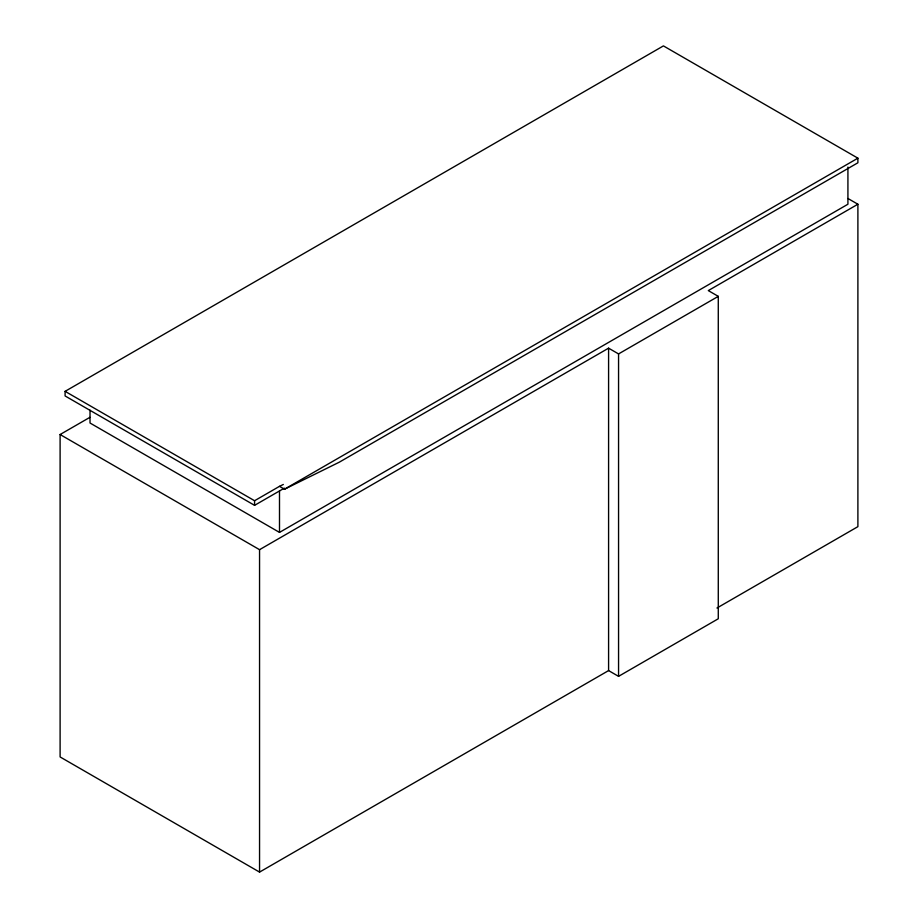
<?xml version="1.0" encoding="UTF-8"?>
<svg xmlns="http://www.w3.org/2000/svg" width="918" height="918" viewBox="0 0 918 918"><rect width="100%" height="100%" fill="white"/><g stroke="black" fill="none" stroke-linecap="round" stroke-linejoin="round"><path stroke-width="1.38" d="M65.098 391.343L663.427 45.9L857.894 158.171L857.894 162.773L339.327 462.167L284.488 489.225L279.497 486.345L254.573 500.735L65.098 391.343L65.098 395.956L254.573 505.348L284.373 488.135M716.958 608.014L857.894 526.657L857.894 204.232L708.306 290.593L718.278 296.353L718.278 618.766L618.56 676.348L608.588 670.588L259.553 872.1L60.106 756.948L60.106 434.524L89.918 417.323M284.488 489.225L857.894 158.171M90.021 410.151L90.021 423.014L279.497 532.406L847.922 204.232L847.922 167.065M60.106 434.524L259.553 549.675L608.588 348.163L618.56 353.923L718.278 296.353M279.497 486.345L283.329 484.463M847.98 198.506L857.894 204.232M618.56 353.923L618.56 676.348M608.588 348.163L608.588 670.588M279.497 490.946L279.497 532.406M259.553 549.675L259.553 872.1M254.573 500.735L254.573 505.348"/></g></svg>
